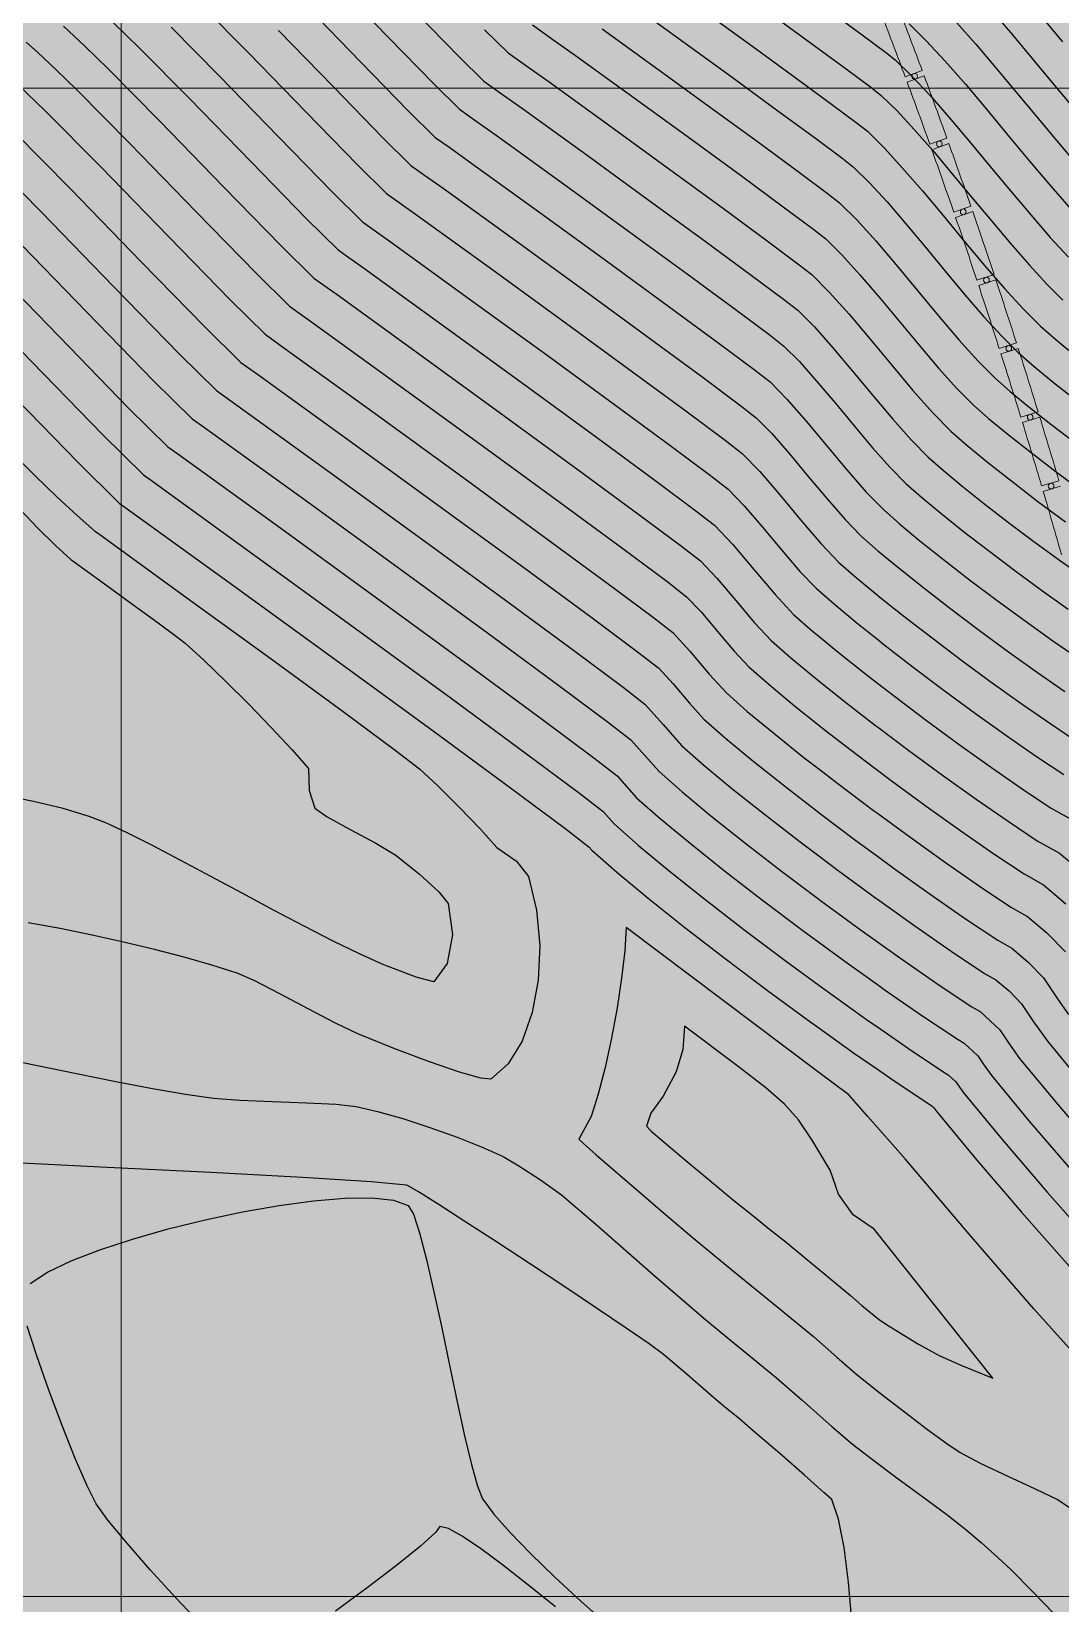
# Model space of a CAD drawing. Extents: x 62300 to 62842, y 108162 to 108787.
# Drawn here: x 62347 to 62381.1, y 108649.8 to 108701.9 of the extents above; entities that cross this region are included whole.
import ezdxf

# ---------------------------------------------------------------- set-up
doc = ezdxf.new("R2010")
doc.units = 0
doc.header["$LTSCALE"] = 0.999985
doc.header["$MEASUREMENT"] = 0
for name, color, linetype in [('colore lago', 131, 'Continuous'), ('coordinate', 2, 'Continuous'), ('curve livello 1m', 2, 'Continuous'), ('curve livello 5m', 7, 'Continuous'), ('LINCOLO-ROSSO-025', 10, 'Continuous'), ('TRATTCOLO-32', 255, 'Continuous')]:
    doc.layers.add(name, color=color, linetype=linetype)

# ---------------------------------------------------------------- blocks, each defined once
blk = doc.blocks.new('barrageflott')
at = {"layer": 'TRATTCOLO-32'}
h = blk.add_hatch(color=256, dxfattribs=at)
h.paths.add_polyline_path([(-4.689, 33.162, 0.002639), (-5.201, 35.3), (-5.784, 35.158, -0.002639), (-5.273, 33.025)])
h.paths.add_polyline_path([(-5.247, 35.485, 0.002639), (-5.784, 37.618), (-6.365, 37.468, -0.002639), (-5.829, 35.342)])
h.paths.add_polyline_path([(-5.831, 37.802, 0.002639), (-6.393, 39.929), (-6.972, 39.773, -0.002639), (-6.412, 37.652)])
h.paths.add_polyline_path([(-6.442, 40.112, 0.002639), (-7.028, 42.232), (-7.606, 42.07, -0.002639), (-7.022, 39.956)])
h.paths.add_polyline_path([(-7.08, 42.415, 0.002639), (-7.69, 44.529), (-8.266, 44.359, -0.002639), (-7.657, 42.252)])
h.paths.add_polyline_path([(-7.744, 44.711, 0.002639), (-8.378, 46.817), (-8.952, 46.641, -0.002639), (-8.319, 44.541)])
h.paths.add_polyline_path([(-8.434, 46.999, 0.002639), (-9.092, 49.097), (-9.664, 48.915, -0.002639), (-9.007, 46.822)])
h.paths.add_polyline_path([(-9.15, 49.279, 0.002639), (-9.833, 51.37), (-10.402, 51.18, -0.002639), (-9.722, 49.095)])
h.paths.add_polyline_path([(-9.893, 51.55, 0.002639), (-10.599, 53.633), (-11.166, 53.437, -0.002639), (-10.462, 51.36)])
h.paths.add_polyline_path([(-10.661, 53.813, 0.002639), (-11.392, 55.887), (-11.956, 55.685, -0.002639), (-11.228, 53.616)])
h.paths.add_polyline_path([(-11.456, 56.066, 0.002639), (-12.21, 58.133), (-12.772, 57.924, -0.002639), (-12.02, 55.864)])
h.paths.add_polyline_path([(-12.276, 58.311, 0.002639), (-13.053, 60.368), (-13.614, 60.153, -0.002639), (-12.838, 58.102)])
h.paths.add_polyline_path([(-13.122, 60.546, 0.002639), (-13.923, 62.594), (-14.481, 62.373, -0.002639), (-13.682, 60.33)])
h.paths.add_polyline_path([(-13.993, 62.771, 0.002639), (-14.818, 64.81), (-15.373, 64.582, -0.002639), (-14.551, 62.549)])
h.paths.add_polyline_path([(-14.89, 64.986, 0.002639), (-15.738, 67.015), (-16.29, 66.781, -0.002639), (-15.445, 64.758)])
at = {"layer": 'LINCOLO-ROSSO-025', "lineweight": 0}
for p, q in [((-12.838, 58.102), (-12.276, 58.311)), ((-12.772, 57.924), (-12.21, 58.133)), ((-12.02, 55.864), (-11.456, 56.066)), ((-11.956, 55.685), (-11.392, 55.887)), ((-11.228, 53.616), (-10.661, 53.813)), ((-11.166, 53.437), (-10.599, 53.633)), ((-10.462, 51.36), (-9.893, 51.55)), ((-10.402, 51.18), (-9.833, 51.37)), ((-9.722, 49.095), (-9.15, 49.279)), ((-9.664, 48.915), (-9.092, 49.097)), ((-9.007, 46.822), (-8.434, 46.999)), ((-8.952, 46.641), (-8.378, 46.817)), ((-8.319, 44.541), (-7.744, 44.711)), ((-8.266, 44.359), (-7.69, 44.529))]:
    blk.add_line(p, q, dxfattribs=at)
for centre in [(-12.524, 58.117), (-11.706, 55.876), (-10.914, 53.625), (-10.147, 51.365), (-9.407, 49.097), (-8.693, 46.82), (-8.005, 44.535)]:
    blk.add_circle(centre, 0.095, dxfattribs=at)
for radius, start, end in [(207.744, 20.40178, 21.00665), (208.344, 20.40178, 21.00665), (207.744, 19.74461, 20.34948), (208.344, 19.74461, 20.34948), (208.344, 19.08744, 19.69231), (207.744, 19.08744, 19.69231), (207.744, 18.43027, 19.03514), (208.344, 18.43027, 19.03514), (207.744, 17.77309, 18.37796), (208.344, 17.77309, 18.37796), (208.344, 17.11592, 17.72079), (207.744, 17.11592, 17.72079), (207.744, 16.45875, 17.06362), (208.344, 16.45875, 17.06362), (207.744, 15.80157, 16.40644)]:
    blk.add_arc((-207.55, -14.318), radius, start, end, dxfattribs=at)

msp = doc.modelspace()

# ---------------------------------------------------------------- hatches: boundary and pattern name
at = {"layer": 'colore lago', "linetype": 'Continuous', "lineweight": 0}
msp.add_hatch(color=256, dxfattribs=at).paths.add_polyline_path([(62395.432, 108712.426), (62396.026, 108711.854), (62396.545, 108710.804), (62395.703, 108710.571), (62400.102, 108704.942), (62413.395, 108708.628), (62414.097, 108707.729), (62408.577, 108697.972), (62412.975, 108692.343), (62413.775, 108693.757), (62413.775, 108692.195), (62414.821, 108690.222), (62415.316, 108689.288), (62415.726, 108688.514), (62415.989, 108688.018), (62416.308, 108687.414), (62417.091, 108686.877), (62417.986, 108686.309), (62418.762, 108685.857), (62419.277, 108685.61), (62419.98, 108685.523), (62420.747, 108685.436), (62421.269, 108685.254), (62422.042, 108684.935), (62422.834, 108684.575), (62423.302, 108684.318), (62424.281, 108683.305), (62425.656, 108681.875), (62426.449, 108681.066), (62427.156, 108680.351), (62427.673, 108679.833), (62427.895, 108679.62), (62428.432, 108679.384), (62429.04, 108678.92), (62429.869, 108678.212), (62430.484, 108677.629), (62430.843, 108677.243), (62431.218, 108676.364), (62431.557, 108675.296), (62431.913, 108674.527), (62432.355, 108674.247), (62432.858, 108673.942), (62433.455, 108673.231), (62434.097, 108672.326), (62434.701, 108671.601), (62435.197, 108671.28), (62435.685, 108671.01), (62436.144, 108670.755), (62436.707, 108670.388), (62437.492, 108669.855), (62438.358, 108669.253), (62439.162, 108668.678), (62440.078, 108667.996), (62441.13, 108667.19), (62442.002, 108666.501), (62442.908, 108665.758), (62443.789, 108665.021), (62444.562, 108664.359), (62445.144, 108663.844), (62445.453, 108663.547), (62446.014, 108662.665), (62446.501, 108661.941), (62447.153, 108661.7), (62448.876, 108661.081), (62447.183, 108652.749), (62446.943, 108651.566), (62441.595, 108652.495), (62436.09, 108653.04), (62430.527, 108653.236), (62424.984, 108653.069), (62419.433, 108652.547), (62413.953, 108651.637), (62408.529, 108650.359), (62403.21, 108648.764), (62398.021, 108646.797), (62392.955, 108644.487), (62388.067, 108641.873), (62383.347, 108638.914), (62379.143, 108635.919), (62374.987, 108632.528), (62370.912, 108628.752), (62367.864, 108625.55), (62364.577, 108621.72), (62361.992, 108618.302), (62358.884, 108613.699), (62356.087, 108608.883), (62353.615, 108603.924), (62351.491, 108598.79), (62349.698, 108593.52), (62348.257, 108588.148), (62347.162, 108582.699), (62346.433, 108577.206), (62346.076, 108571.827), (62346.067, 108566.27), (62346.414, 108560.708), (62347.156, 108555.214), (62348.241, 108549.757), (62349.108, 108546.543), (62347.868, 108543.897), (62343.805, 108542.34), (62343.071, 108542.931), (62342.215, 108543.399), (62341.494, 108543.605), (62340.731, 108543.397), (62339.788, 108542.895), (62338.814, 108542.367), (62337.958, 108542.081), (62337.463, 108542.167), (62336.538, 108542.374), (62334.253, 108542.969), (62331.322, 108543.785), (62328.139, 108544.685), (62325.098, 108545.533), (62322.593, 108546.195), (62321.848, 108546.361), (62320.984, 108546.545), (62320.474, 108546.666), (62319.859, 108546.963), (62319.103, 108547.335), (62317.961, 108547.824), (62316.581, 108548.386), (62315.066, 108548.989), (62313.523, 108549.599), (62312.055, 108550.183), (62310.769, 108550.711), (62309.769, 108551.147), (62309.112, 108551.475), (62308.074, 108552.131), (62305.134, 108553.829), (62301.974, 108555.846), (62300, 108557.145), (62300, 108746.101), (62331.882, 108763.679), (62334.507, 108761.512), (62338.392, 108758.6), (62343.084, 108755.721), (62348.103, 108752.427), (62352.959, 108748.821), (62356.982, 108746.672), (62363.411, 108741.712), (62364.524, 108741.192), (62365.637, 108740.673), (62364.74, 108740.344), (62363.36, 108739.839), (62368.197, 108734.582), (62381.151, 108739.327), (62381.923, 108738.487), (62377.207, 108728.317), (62382.044, 108723.06), (62383.531, 108726.268), (62384.61, 108725.772), (62384.891, 108725.5), (62385.513, 108725.007), (62386.29, 108724.44), (62387.153, 108723.834), (62388.028, 108723.224), (62388.845, 108722.646), (62389.533, 108722.136), (62390.019, 108721.728), (62390.461, 108721.189), (62391.046, 108720.467), (62391.593, 108719.84), (62392.228, 108719.121), (62392.561, 108718.731), (62392.862, 108718.087), (62393.16, 108717.245), (62393.758, 108715.335), (62394.064, 108714.455), (62394.378, 108713.747)])

# ---------------------------------------------------------------- linework, layer by layer
at = {"layer": 'coordinate', "linetype": 'Continuous', "lineweight": 0}
for p, q in [((62350, 108778.484), (62350, 108403.974)), ((62300, 108700), (62421.182, 108700)), ((62340.187, 108650), (62522.9, 108650))]:
    msp.add_line(p, q, dxfattribs=at)
at = {"layer": 'curve livello 1m', "flags": 128}
for points in [[(62357.177, 108703.422), (62358.853, 108701.696), (62360.363, 108700.145), (62361.218, 108699.303), (62361.218, 108699.303), (62361.728, 108698.94), (62362.428, 108698.445), (62362.428, 108698.445), (62364.664, 108696.828), (62366.818, 108695.263), (62368.757, 108693.845), (62370.35, 108692.672), (62371.464, 108691.842), (62371.966, 108691.451), (62371.966, 108691.451), (62372.476, 108690.939), (62373.05, 108690.293), (62373.662, 108689.567), (62374.289, 108688.811), (62374.905, 108688.08), (62375.485, 108687.425), (62376.005, 108686.899), (62376.005, 108686.899), (62376.52, 108686.445), (62377.167, 108685.908), (62377.917, 108685.31), (62378.743, 108684.672), (62379.615, 108684.016), (62380.504, 108683.363), (62381.381, 108682.736)], [(62352.699, 108702.714), (62354.231, 108701.166), (62356.127, 108699.213), (62357.835, 108697.458), (62358.802, 108696.505), (62358.802, 108696.505), (62359.219, 108696.208), (62359.793, 108695.803), (62359.793, 108695.803), (62362.322, 108693.974), (62364.759, 108692.203), (62366.953, 108690.599), (62368.755, 108689.272), (62370.016, 108688.333), (62370.584, 108687.891), (62370.584, 108687.891), (62371.163, 108687.292), (62371.825, 108686.52), (62372.517, 108685.687), (62373.185, 108684.907), (62373.616, 108684.458)], [(62356.195, 108702.67), (62357.944, 108700.868), (62359.52, 108699.25), (62360.413, 108698.37), (62360.413, 108698.37), (62360.892, 108698.03), (62361.55, 108697.564), (62361.55, 108697.564), (62363.883, 108695.877), (62366.131, 108694.243), (62368.156, 108692.763), (62369.819, 108691.539), (62370.981, 108690.673), (62371.506, 108690.265), (62371.506, 108690.265), (62372.065, 108689.695), (62372.7, 108688.968), (62373.374, 108688.161), (62374.05, 108687.35), (62374.691, 108686.614), (62375.262, 108686.03), (62375.262, 108686.03), (62375.799, 108685.557), (62376.474, 108684.997), (62377.258, 108684.372), (62378.119, 108683.706), (62379.029, 108683.021), (62379.957, 108682.34), (62380.873, 108681.685), (62381.748, 108681.079)], [(62359.762, 108702.524), (62361.206, 108701.041), (62362.023, 108700.235), (62362.023, 108700.235), (62362.564, 108699.851), (62363.307, 108699.325), (62363.307, 108699.325), (62365.444, 108697.78), (62367.504, 108696.283), (62369.359, 108694.927), (62370.882, 108693.806), (62371.947, 108693.012), (62372.427, 108692.638), (62372.427, 108692.638), (62372.973, 108692.09), (62373.587, 108691.399), (62374.242, 108690.622), (62374.912, 108689.814), (62375.571, 108689.031), (62376.192, 108688.33), (62376.749, 108687.767), (62376.749, 108687.767), (62377.241, 108687.333), (62377.859, 108686.82), (62378.577, 108686.248), (62379.366, 108685.638), (62380.2, 108685.011), (62381.05, 108684.387), (62381.889, 108683.786)], [(62366.82, 108702.848), (62368.567, 108701.585), (62370.249, 108700.362), (62371.764, 108699.255), (62373.008, 108698.339), (62373.879, 108697.691), (62374.271, 108697.386), (62374.271, 108697.386), (62374.798, 108696.866), (62375.381, 108696.228), (62376.005, 108695.504), (62376.654, 108694.729), (62377.312, 108693.935), (62377.964, 108693.156), (62378.593, 108692.425), (62379.185, 108691.775), (62379.722, 108691.24), (62379.722, 108691.24), (62380.259, 108690.772), (62380.956, 108690.205), (62381.766, 108689.574)], [(62369.347, 108702.537), (62370.935, 108701.382), (62372.366, 108700.337), (62373.54, 108699.473), (62374.361, 108698.861), (62374.732, 108698.572), (62374.732, 108698.572), (62375.286, 108698.026), (62375.899, 108697.354), (62376.556, 108696.594), (62377.238, 108695.778), (62377.931, 108694.943), (62378.616, 108694.124), (62379.278, 108693.355), (62379.9, 108692.671), (62380.466, 108692.109), (62380.466, 108692.109), (62380.973, 108691.667), (62381.63, 108691.131)], [(62378.858, 108702.569), (62379.539, 108701.768), (62380.238, 108700.929), (62380.945, 108700.077), (62381.646, 108699.236)], [(62348.095, 108702.056), (62348.799, 108701.389), (62349.574, 108700.637), (62349.574, 108700.637), (62351.284, 108698.91), (62353.4, 108696.73), (62355.306, 108694.771), (62356.386, 108693.708), (62356.386, 108693.708), (62357.157, 108693.161), (62359.98, 108691.12), (62362.7, 108689.143), (62365.149, 108687.353), (62367.16, 108685.872), (62368.567, 108684.824), (62369.201, 108684.33), (62369.201, 108684.33), (62369.744, 108683.758), (62370.367, 108683.018), (62370.993, 108682.274), (62371.544, 108681.689), (62371.544, 108681.689), (62372.194, 108681.116), (62373.011, 108680.438), (62373.122, 108680.35)], [(62349.747, 108702.172), (62350.616, 108701.329), (62350.616, 108701.329), (62352.266, 108699.662), (62354.309, 108697.558), (62356.149, 108695.667), (62357.192, 108694.64), (62357.192, 108694.64), (62357.547, 108694.387), (62358.036, 108694.041), (62358.036, 108694.041), (62360.761, 108692.071), (62363.386, 108690.163), (62365.75, 108688.435), (62367.692, 108687.006), (62369.05, 108685.994), (62369.662, 108685.517), (62369.662, 108685.517), (62370.27, 108684.876), (62370.968, 108684.047), (62371.67, 108683.213), (62372.288, 108682.557), (62372.288, 108682.557), (62372.915, 108682.004), (62373.122, 108681.833)], [(62351.658, 108702.021), (62353.248, 108700.414), (62355.218, 108698.385), (62356.992, 108696.563), (62357.997, 108695.573), (62357.997, 108695.573), (62358.383, 108695.298), (62358.914, 108694.922), (62358.914, 108694.922), (62361.541, 108693.022), (62364.072, 108691.183), (62366.352, 108689.517), (62368.224, 108688.139), (62369.533, 108687.163), (62370.123, 108686.704), (62370.123, 108686.704), (62370.651, 108686.159), (62371.255, 108685.454), (62371.885, 108684.695), (62372.494, 108683.984), (62373.031, 108683.425), (62373.031, 108683.425), (62373.122, 108683.345)], [(62365.942, 108701.967), (62367.786, 108700.634), (62369.563, 108699.343), (62371.163, 108698.173), (62372.477, 108697.206), (62373.396, 108696.521), (62373.81, 108696.199), (62373.81, 108696.199), (62374.376, 108695.636), (62375.007, 108694.936), (62375.683, 108694.143), (62376.381, 108693.304), (62377.081, 108692.462), (62377.762, 108691.662), (62378.401, 108690.951), (62378.979, 108690.372), (62378.979, 108690.372), (62379.465, 108689.946), (62380.085, 108689.436), (62380.806, 108688.867), (62381.593, 108688.266)], [(62371.622, 108702.402), (62372.967, 108701.419), (62374.072, 108700.606), (62374.844, 108700.03), (62375.193, 108699.759), (62375.193, 108699.759), (62375.713, 108699.249), (62376.285, 108698.631), (62376.896, 108697.93), (62377.534, 108697.174), (62378.186, 108696.389), (62378.839, 108695.603), (62379.48, 108694.842), (62380.098, 108694.133), (62380.678, 108693.502), (62381.209, 108692.977)], [(62376.114, 108702.133), (62376.683, 108701.575), (62377.309, 108700.898), (62377.978, 108700.132), (62378.676, 108699.305), (62379.388, 108698.446), (62380.103, 108697.586), (62380.805, 108696.754), (62381.48, 108695.978)], [(62377.699, 108702.168), (62378.325, 108701.458), (62378.979, 108700.689), (62379.651, 108699.884), (62380.329, 108699.066), (62381.003, 108698.257), (62381.662, 108697.482)], [(62380.521, 108702.341), (62381.193, 108701.532)], [(62362.049, 108701.937), (62362.829, 108701.168), (62362.829, 108701.168), (62363.4, 108700.761), (62364.185, 108700.206), (62364.185, 108700.206), (62366.225, 108698.731), (62368.19, 108697.303), (62369.96, 108696.009), (62371.414, 108694.939), (62372.43, 108694.182), (62372.888, 108693.825), (62372.888, 108693.825), (62373.469, 108693.241), (62374.123, 108692.505), (62374.821, 108691.677), (62375.536, 108690.816), (62376.238, 108689.982), (62376.899, 108689.235), (62377.492, 108688.635), (62377.492, 108688.635), (62378.029, 108688.164), (62378.715, 108687.6), (62379.513, 108686.971), (62380.384, 108686.305), (62381.292, 108685.631)], [(62346.619, 108700.094), (62347.491, 108699.253), (62347.491, 108699.253), (62349.319, 108697.405), (62351.582, 108695.075), (62353.621, 108692.98), (62354.776, 108691.842), (62354.776, 108691.842), (62355.4, 108691.399), (62358.419, 108689.217), (62361.327, 108687.103), (62363.946, 108685.189), (62366.097, 108683.605), (62367.601, 108682.484), (62368.279, 108681.957), (62368.279, 108681.957), (62368.845, 108681.343), (62369.484, 108680.577), (62370.058, 108679.952), (62370.752, 108679.34), (62371.626, 108678.615), (62372.64, 108677.807), (62373.122, 108677.434)], [(62346.45, 108698.56), (62348.337, 108696.653), (62350.673, 108694.247), (62352.778, 108692.085), (62353.97, 108690.91), (62353.97, 108690.91), (62354.522, 108690.519), (62357.638, 108688.265), (62360.641, 108686.083), (62363.345, 108684.107), (62365.566, 108682.472), (62367.118, 108681.315), (62367.818, 108680.77), (62367.818, 108680.77), (62368.294, 108680.254), (62368.832, 108679.61), (62369.314, 108679.084), (62369.314, 108679.084), (62370.032, 108678.451), (62370.934, 108677.703), (62371.98, 108676.869), (62373.122, 108675.987)], [(62345.408, 108697.868), (62347.355, 108695.901), (62349.764, 108693.419), (62351.935, 108691.189), (62353.165, 108689.977), (62353.165, 108689.977), (62353.644, 108689.638), (62356.858, 108687.314), (62359.955, 108685.063), (62362.743, 108683.025), (62365.034, 108681.339), (62366.635, 108680.145), (62367.358, 108679.583), (62367.358, 108679.583), (62367.961, 108678.904), (62368.571, 108678.216), (62368.571, 108678.216), (62369.311, 108677.563), (62370.241, 108676.791), (62371.32, 108675.931), (62372.507, 108675.014), (62373.122, 108674.551)], [(62346.372, 108695.149), (62348.856, 108692.591), (62351.093, 108690.293), (62352.36, 108689.045), (62352.36, 108689.045), (62352.765, 108688.757), (62356.077, 108686.362), (62359.268, 108684.043), (62362.142, 108681.942), (62364.502, 108680.205), (62366.153, 108678.975), (62366.897, 108678.396), (62366.897, 108678.396), (62367.36, 108677.875), (62367.827, 108677.347), (62368.59, 108676.675), (62369.548, 108675.88), (62370.661, 108674.993), (62371.884, 108674.048), (62373.122, 108673.116)], [(62344.408, 108693.645), (62347.038, 108690.936), (62349.407, 108688.502), (62350.749, 108687.18), (62350.749, 108687.18), (62351.008, 108686.996), (62354.516, 108684.459), (62357.896, 108682.003), (62360.939, 108679.778), (62363.439, 108677.939), (62365.187, 108676.636), (62365.975, 108676.023), (62366.34, 108675.611), (62367.148, 108674.899), (62368.163, 108674.056), (62369.341, 108673.118), (62370.637, 108672.116), (62372.005, 108671.087), (62373.122, 108670.266)], [(62346.129, 108690.108), (62348.564, 108687.606), (62349.944, 108686.247), (62349.944, 108686.247), (62350.13, 108686.115), (62353.735, 108683.508), (62357.209, 108680.983), (62360.338, 108678.696), (62362.907, 108676.805), (62364.704, 108675.466), (62365.514, 108674.836), (62365.597, 108674.742), (62366.427, 108674.011), (62367.471, 108673.145), (62368.682, 108672.18), (62370.013, 108671.151), (62371.419, 108670.092), (62372.854, 108669.039), (62373.122, 108668.847)], [(62346.411, 108687.888), (62347.158, 108687.148), (62347.878, 108686.456), (62348.546, 108685.837), (62349.138, 108685.315), (62349.251, 108685.235), (62352.186, 108683.111), (62354.972, 108681.083), (62357.356, 108679.335), (62359.08, 108678.057), (62359.89, 108677.435), (62360.5, 108676.873), (62361.21, 108676.17), (62361.9, 108675.447), (62362.45, 108674.828), (62363.102, 108674.372), (62363.499, 108673.863), (62363.499, 108673.863), (62363.77, 108672.747), (62363.873, 108671.586), (62363.82, 108670.437), (62363.621, 108669.361), (62363.287, 108668.415), (62362.829, 108667.657), (62362.258, 108667.148), (62362.258, 108667.148), (62361.927, 108667.183), (62361.215, 108667.387), (62360.227, 108667.724), (62359.07, 108668.157), (62357.848, 108668.65), (62357.848, 108668.65), (62357.103, 108669.004), (62356.196, 108669.48), (62355.263, 108669.98), (62354.437, 108670.408), (62353.852, 108670.666), (62353.852, 108670.666), (62353.009, 108670.934), (62352.089, 108671.197), (62351.11, 108671.453), (62350.088, 108671.697), (62349.039, 108671.928), (62347.98, 108672.142), (62346.929, 108672.336)], [(62346.668, 108686.022), (62347.238, 108685.424), (62347.826, 108684.844), (62348.333, 108684.382), (62348.373, 108684.354), (62349.408, 108683.605), (62350.391, 108682.889), (62351.232, 108682.273), (62351.84, 108681.822), (62352.126, 108681.602), (62352.747, 108681.04), (62353.467, 108680.349), (62354.23, 108679.586), (62354.979, 108678.81), (62355.657, 108678.077), (62356.208, 108677.446), (62356.229, 108676.724), (62356.418, 108676.135), (62356.418, 108676.135), (62356.827, 108675.844), (62357.595, 108675.428), (62358.447, 108674.975), (62359.107, 108674.573), (62359.107, 108674.573), (62359.895, 108673.945), (62360.536, 108673.355), (62360.84, 108672.979), (62360.84, 108672.979), (62360.984, 108671.948), (62360.807, 108670.986), (62360.36, 108670.381), (62360.36, 108670.381), (62359.776, 108670.533), (62358.654, 108670.962), (62358.654, 108670.962), (62357.899, 108671.301), (62357.028, 108671.728), (62356.069, 108672.221), (62355.054, 108672.757), (62354.013, 108673.314), (62352.978, 108673.87), (62351.977, 108674.403), (62351.043, 108674.891), (62350.205, 108675.312), (62349.494, 108675.643), (62348.941, 108675.862), (62348.941, 108675.862), (62348.081, 108676.119), (62347.101, 108676.359), (62346.077, 108676.567)], [(62373.616, 108684.458), (62373.775, 108684.294), (62373.775, 108684.294), (62374.357, 108683.78), (62375.062, 108683.195)], [(62373.122, 108683.345), (62373.636, 108682.892), (62374.396, 108682.262), (62375.062, 108681.731)], [(62375.062, 108683.195), (62375.089, 108683.173), (62375.938, 108682.496), (62376.872, 108681.775), (62377.858, 108681.032), (62378.864, 108680.294), (62379.857, 108679.584), (62380.805, 108678.927), (62381.675, 108678.347)], [(62373.122, 108681.833), (62373.704, 108681.35), (62374.619, 108680.621), (62375.062, 108680.278)], [(62375.062, 108681.731), (62375.279, 108681.559), (62376.249, 108680.809), (62377.273, 108680.038), (62378.318, 108679.271), (62379.349, 108678.533), (62380.334, 108677.851), (62381.237, 108677.248)], [(62373.122, 108680.35), (62373.959, 108679.683), (62375.002, 108678.877), (62375.062, 108678.831)], [(62375.062, 108680.278), (62375.625, 108679.843), (62376.688, 108679.043), (62377.771, 108678.248), (62378.841, 108677.483), (62379.863, 108676.775), (62380.8, 108676.15), (62381.616, 108675.696)], [(62375.062, 108678.831), (62376.102, 108678.049), (62377.225, 108677.224), (62378.333, 108676.432), (62379.391, 108675.698), (62380.362, 108675.051), (62381.091, 108674.646), (62381.626, 108674.203)], [(62373.122, 108677.434), (62373.755, 108676.946), (62374.932, 108676.059), (62375.062, 108675.963)], [(62373.122, 108675.987), (62373.131, 108675.98), (62374.346, 108675.065), (62375.062, 108674.539)], [(62375.062, 108675.963), (62376.132, 108675.178), (62377.317, 108674.331), (62378.449, 108673.546), (62379.487, 108672.854), (62380.04, 108672.547), (62380.679, 108671.997), (62381.29, 108671.368)], [(62373.122, 108674.551), (62373.761, 108674.07), (62375.039, 108673.132), (62375.062, 108673.115)], [(62375.062, 108674.539), (62375.586, 108674.155), (62376.809, 108673.28), (62377.977, 108672.47), (62379.049, 108671.756), (62379.514, 108671.497), (62380.052, 108671.035), (62380.565, 108670.506), (62381.029, 108669.814), (62381.391, 108669.297)], [(62373.122, 108673.116), (62373.175, 108673.076), (62374.493, 108672.109), (62375.062, 108671.701)], [(62375.062, 108673.115), (62376.301, 108672.229), (62377.506, 108671.394), (62378.612, 108670.657), (62378.988, 108670.448), (62379.424, 108670.073), (62379.841, 108669.644), (62380.216, 108669.083), (62380.698, 108668.405), (62381.859, 108666.999)], [(62373.122, 108667.372), (62366.742, 108672.177), (62366.692, 108671.402), (62366.587, 108670.496), (62366.436, 108669.513), (62366.25, 108668.509), (62366.039, 108667.538), (62365.812, 108666.654), (62365.581, 108665.913), (62365.581, 108665.913), (62365.175, 108665.165), (62365.329, 108665.014), (62365.745, 108664.644), (62366.371, 108664.098), (62367.155, 108663.424), (62368.042, 108662.666), (62368.981, 108661.871), (62368.981, 108661.871), (62370.243, 108660.83), (62371.732, 108659.616), (62372.941, 108658.617), (62372.941, 108658.617), (62373.722, 108657.933), (62374.393, 108657.349), (62374.393, 108657.349), (62375.155, 108656.741), (62375.959, 108656.118), (62376.724, 108655.542), (62377.366, 108655.074), (62377.805, 108654.777), (62377.805, 108654.777), (62378.489, 108654.411), (62379.381, 108653.991), (62380.292, 108653.574), (62381.033, 108653.214), (62381.415, 108652.967)], [(62375.062, 108671.701), (62375.793, 108671.179), (62377.035, 108670.318), (62378.174, 108669.559), (62378.463, 108669.398), (62379.116, 108668.782), (62379.404, 108668.352), (62379.774, 108667.832), (62380.97, 108666.383), (62382.382, 108664.738)], [(62373.122, 108670.266), (62373.4, 108670.062), (62374.778, 108669.077), (62375.062, 108668.88)], [(62373.122, 108668.847), (62374.27, 108668.027), (62375.062, 108667.477)], [(62375.062, 108668.88), (62376.092, 108668.166), (62377.299, 108667.362), (62377.412, 108667.299), (62377.667, 108667.058), (62377.78, 108666.89), (62377.924, 108666.687), (62379.192, 108665.151), (62380.687, 108663.408), (62382.318, 108661.56), (62383.995, 108659.707), (62385.624, 108657.95), (62387.115, 108656.391), (62388.377, 108655.13), (62388.44, 108655.077), (62388.722, 108654.867), (62388.802, 108654.758), (62388.882, 108654.592), (62389.325, 108654.09), (62390.002, 108653.421), (62390.715, 108652.721), (62391.268, 108652.123), (62391.697, 108651.491), (62392.546, 108650.995)], [(62345.829, 108667.896), (62347.179, 108667.614), (62348.525, 108667.335), (62349.827, 108667.073), (62351.044, 108666.841), (62352.138, 108666.653), (62353.067, 108666.52), (62353.938, 108666.451), (62355.024, 108666.405), (62356.147, 108666.365), (62357.127, 108666.318), (62357.787, 108666.249), (62358.494, 108666.082), (62359.333, 108665.841), (62360.238, 108665.547), (62361.14, 108665.224), (62361.972, 108664.896), (62362.666, 108664.584), (62363.186, 108664.281), (62363.9, 108663.809), (62364.593, 108663.312), (62365.732, 108662.34), (62367.649, 108660.666), (62369.312, 108659.229), (62370.078, 108658.597), (62370.981, 108657.86), (62371.715, 108657.253), (62372.568, 108656.511), (62373.555, 108655.641), (62374.235, 108655.053), (62374.895, 108654.542), (62375.706, 108653.938), (62376.563, 108653.308), (62377.36, 108652.715), (62377.991, 108652.222), (62378.496, 108651.792), (62379.055, 108651.296), (62379.499, 108650.881), (62380.228, 108650.149), (62380.897, 108649.447)], [(62374.732, 108665.928), (62374.113, 108666.626), (62373.122, 108667.372)], [(62375.062, 108667.477), (62375.621, 108667.09), (62376.861, 108666.263), (62376.886, 108666.249), (62376.943, 108666.196), (62376.968, 108666.159), (62377, 108666.114), (62378.303, 108664.535), (62379.84, 108662.743), (62381.517, 108660.843), (62383.24, 108658.938), (62384.915, 108657.132), (62386.448, 108655.529), (62387.745, 108654.233), (62387.761, 108654.22), (62387.833, 108654.167), (62387.853, 108654.139), (62387.873, 108654.097), (62388.329, 108653.581), (62389.024, 108652.894), (62389.757, 108652.174), (62390.326, 108651.56), (62390.525, 108651.266), (62391.004, 108650.986)], [(62388.986, 108650.974), (62388.195, 108651.363), (62387.312, 108651.899), (62386.602, 108652.422), (62386.602, 108652.422), (62385.938, 108653.13), (62385.368, 108653.916), (62382.788, 108656.708), (62380.242, 108659.532), (62380.242, 108659.532), (62378.099, 108662.009), (62375.987, 108664.513), (62374.732, 108665.928)], [(62374.22, 108649.204), (62374.107, 108650.477), (62373.956, 108651.623), (62373.771, 108652.563), (62373.556, 108653.214), (62373.29, 108653.453), (62372.644, 108654.021), (62371.825, 108654.736), (62371.038, 108655.419), (62370.49, 108655.89), (62370.068, 108656.236), (62369.642, 108656.587), (62368.768, 108657.344), (62367.977, 108658.027), (62367.495, 108658.374), (62366.741, 108658.893), (62365.788, 108659.539), (62364.705, 108660.263), (62363.565, 108661.018), (62362.438, 108661.758), (62361.397, 108662.436), (62360.511, 108663.005), (62359.854, 108663.417), (62359.494, 108663.626), (62359.456, 108663.639), (62358.297, 108663.751), (62356.017, 108663.893), (62352.977, 108664.055), (62349.539, 108664.227), (62346.066, 108664.399)], [(62346.986, 108660.38), (62347.561, 108660.75), (62348.345, 108661.125), (62349.299, 108661.495), (62350.383, 108661.851), (62351.558, 108662.185), (62352.785, 108662.488), (62354.024, 108662.749), (62355.235, 108662.962), (62356.381, 108663.115), (62357.421, 108663.201), (62358.316, 108663.211), (62359.026, 108663.134), (62359.513, 108662.964), (62359.687, 108662.677), (62359.893, 108662.058), (62360.123, 108661.176), (62360.369, 108660.104), (62360.625, 108658.912), (62360.884, 108657.672), (62361.139, 108656.455), (62361.383, 108655.332), (62361.608, 108654.375), (62361.809, 108653.655), (62361.977, 108653.242), (62362.352, 108652.735), (62362.892, 108652.122), (62363.571, 108651.421), (62364.366, 108650.654), (62365.25, 108649.839), (62366.201, 108648.998)], [(62352.645, 108649.081), (62351.812, 108649.961), (62350.967, 108650.89), (62350.191, 108651.777), (62349.568, 108652.533), (62349.182, 108653.068), (62349.182, 108653.068), (62348.875, 108653.668), (62348.483, 108654.574), (62348.048, 108655.67), (62347.61, 108656.843), (62347.21, 108657.979), (62346.891, 108658.964)], [(62364.395, 108649.654), (62363.473, 108650.4), (62362.637, 108651.055), (62361.908, 108651.597), (62361.306, 108652.003), (62360.853, 108652.251), (62360.569, 108652.319), (62360.569, 108652.319), (62360.436, 108652.131), (62359.918, 108651.668), (62359.123, 108651.028), (62358.154, 108650.285), (62357.11, 108649.513)]]:
    msp.add_lwpolyline(points, dxfattribs=at)
msp.add_lwpolyline([(62373.499, 108664.129), (62372.905, 108665.126), (62372.45, 108665.803), (62371.986, 108666.326), (62371.368, 108666.86), (62370.448, 108667.568), (62368.67, 108668.908), (62368.619, 108668.135), (62368.39, 108667.396), (62368.39, 108667.396), (62367.964, 108666.586), (62367.552, 108666.028), (62367.41, 108665.587), (62367.41, 108665.587), (62367.569, 108665.429), (62368.651, 108664.513), (62368.651, 108664.513), (62369.568, 108663.745), (62370.311, 108663.133), (62370.934, 108662.628), (62371.491, 108662.181), (62372.038, 108661.742), (62372.63, 108661.261), (62373.321, 108660.691), (62374.166, 108659.98), (62374.55, 108659.645), (62375.136, 108659.176), (62375.454, 108658.964), (62376.43, 108658.364), (62377.113, 108657.985), (62377.826, 108657.664), (62378.89, 108657.24), (62374.951, 108662.181), (62374.263, 108662.657), (62373.776, 108663.339)], close=True, dxfattribs=at)
at = {"layer": 'curve livello 5m', "flags": 128}
for points in [[(62373.568, 108702.501), (62374.603, 108701.739), (62375.327, 108701.2), (62375.654, 108700.946), (62375.654, 108700.946), (62376.198, 108700.412), (62376.797, 108699.765), (62377.437, 108699.031), (62378.105, 108698.239), (62378.787, 108697.418), (62379.471, 108696.595), (62380.142, 108695.798), (62380.789, 108695.055), (62381.397, 108694.395)], [(62363.634, 108702.1), (62364.236, 108701.672), (62365.064, 108701.087), (62365.064, 108701.087), (62367.006, 108699.683), (62368.876, 108698.323), (62370.561, 108697.091), (62371.945, 108696.073), (62372.913, 108695.351), (62373.349, 108695.012), (62373.349, 108695.012), (62373.884, 108694.48), (62374.481, 108693.818), (62375.12, 108693.069), (62375.78, 108692.275), (62376.442, 108691.479), (62377.085, 108690.724), (62377.69, 108690.051), (62378.236, 108689.504), (62378.236, 108689.504), (62378.747, 108689.055), (62379.4, 108688.518), (62380.159, 108687.919), (62380.989, 108687.286), (62381.853, 108686.644)], [(62346.862, 108701.529), (62347.232, 108701.193), (62347.851, 108700.606), (62348.533, 108699.945), (62348.533, 108699.945), (62350.301, 108698.157), (62352.491, 108695.902), (62354.464, 108693.876), (62355.581, 108692.775), (62355.581, 108692.775), (62356.279, 108692.28), (62359.2, 108690.168), (62362.013, 108688.123), (62364.548, 108686.271), (62366.629, 108684.739), (62368.084, 108683.654), (62368.74, 108683.144), (62368.74, 108683.144), (62369.218, 108682.64), (62369.765, 108681.989), (62370.316, 108681.335), (62370.801, 108680.821), (62370.801, 108680.821), (62371.473, 108680.228), (62372.319, 108679.527), (62373.122, 108678.886)], [(62355.213, 108701.918), (62357.036, 108700.041), (62358.678, 108698.354), (62359.607, 108697.438), (62359.607, 108697.438), (62360.056, 108697.119), (62360.671, 108696.683), (62360.671, 108696.683), (62363.103, 108694.925), (62365.445, 108693.223), (62367.554, 108691.681), (62369.287, 108690.406), (62370.498, 108689.503), (62371.045, 108689.078), (62371.045, 108689.078), (62371.562, 108688.551), (62372.149, 108687.879), (62372.773, 108687.132), (62373.398, 108686.383), (62373.991, 108685.702), (62374.518, 108685.162), (62374.518, 108685.162), (62375.078, 108684.669), (62375.782, 108684.085), (62376.598, 108683.434), (62377.496, 108682.741), (62378.444, 108682.027), (62379.411, 108681.317), (62380.365, 108680.635), (62381.276, 108680.003)], [(62345.39, 108694.397), (62347.947, 108691.764), (62350.25, 108689.398), (62351.554, 108688.112), (62351.554, 108688.112), (62351.887, 108687.877), (62355.297, 108685.411), (62358.582, 108683.023), (62361.541, 108680.86), (62363.971, 108679.072), (62365.67, 108677.806), (62366.436, 108677.209), (62366.436, 108677.209), (62367.084, 108676.479), (62367.869, 108675.787), (62368.856, 108674.968), (62370.001, 108674.056), (62371.26, 108673.082), (62372.59, 108672.081), (62373.122, 108671.691)], [(62373.122, 108678.886), (62373.299, 108678.745), (62374.378, 108677.911), (62375.062, 108677.396)], [(62375.062, 108677.396), (62375.517, 108677.054), (62376.679, 108676.201), (62377.825, 108675.381), (62378.92, 108674.622), (62379.925, 108673.953), (62380.565, 108673.597), (62381.306, 108672.959)], [(62373.122, 108671.691), (62373.946, 108671.086), (62375.062, 108670.288)], [(62375.062, 108670.288), (62375.286, 108670.128), (62376.563, 108669.242), (62377.737, 108668.46), (62377.937, 108668.348), (62378.392, 108667.92), (62378.592, 108667.621), (62378.849, 108667.259), (62380.081, 108665.767), (62381.534, 108664.073)]]:
    msp.add_lwpolyline(points, dxfattribs=at)

# ---------------------------------------------------------------- block references
at = {"layer": 'curve livello 1m', "linetype": 'Continuous', "lineweight": 0}
msp.add_blockref('barrageflott', (62388.821, 108642.276), dxfattribs=at)

doc.saveas('drawing.dxf')
